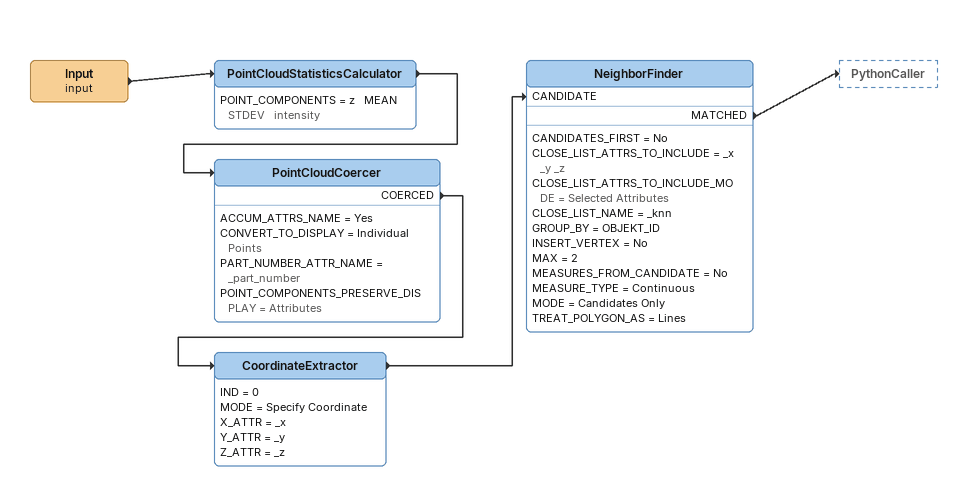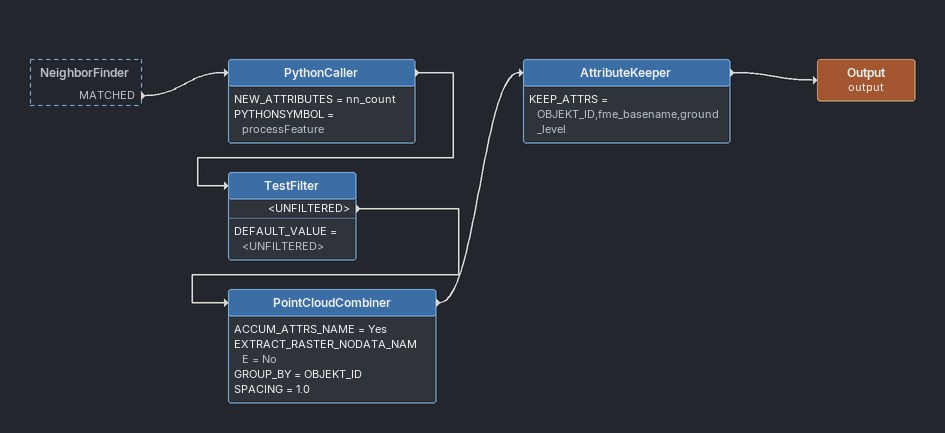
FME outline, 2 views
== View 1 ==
Input (input)
    -> PointCloudStatisticsCalculator
PointCloudStatisticsCalculator
    POINT_COMPONENTS = z   MEAN   STDEV   intensity
    -> PointCloudCoercer
PointCloudCoercer
    ACCUM_ATTRS_NAME = Yes
    CONVERT_TO_DISPLAY = Individual Points
    PART_NUMBER_ATTR_NAME = _part_number
    POINT_COMPONENTS_PRESERVE_DISPLAY = Attributes
    COERCED -> CoordinateExtractor
CoordinateExtractor
    IND = 0
    MODE = Specify Coordinate
    X_ATTR = _x
    Y_ATTR = _y
    Z_ATTR = _z
    -> NeighborFinder [CANDIDATE]
NeighborFinder
    CANDIDATES_FIRST = No
    CLOSE_LIST_ATTRS_TO_INCLUDE = _x _y _z
    CLOSE_LIST_ATTRS_TO_INCLUDE_MODE = Selected Attributes
    CLOSE_LIST_NAME = _knn
    GROUP_BY = OBJEKT_ID
    INSERT_VERTEX = No
    MAX = 2
    MEASURES_FROM_CANDIDATE = No
    MEASURE_TYPE = Continuous
    MODE = Candidates Only
    TREAT_POLYGON_AS = Lines
    MATCHED -> PythonCaller

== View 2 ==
NeighborFinder [outside]
    MATCHED -> PythonCaller
PythonCaller
    NEW_ATTRIBUTES = nn_count
    PYTHONSYMBOL = processFeature
    -> TestFilter
TestFilter
    DEFAULT_VALUE = <UNFILTERED>
    <UNFILTERED> -> PointCloudCombiner
PointCloudCombiner
    ACCUM_ATTRS_NAME = Yes
    EXTRACT_RASTER_NODATA_NAME = No
    GROUP_BY = OBJEKT_ID
    SPACING = 1.0
    -> AttributeKeeper
AttributeKeeper
    KEEP_ATTRS = OBJEKT_ID,fme_basename,ground_level
    -> Output (output)
Output (output)
